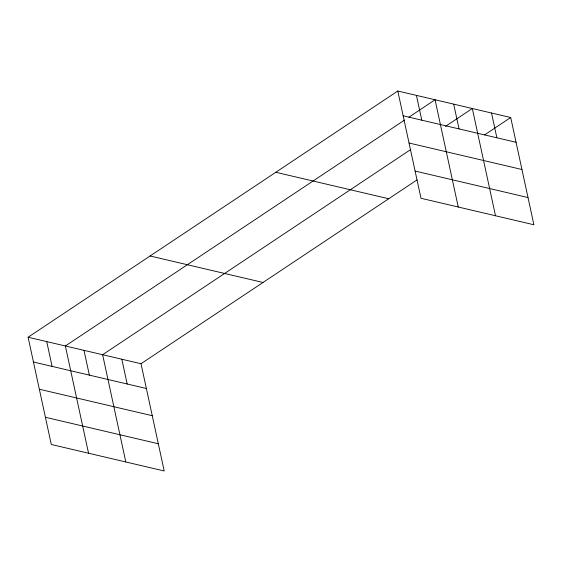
<?xml version="1.0" encoding="UTF-8"?>
<svg xmlns="http://www.w3.org/2000/svg" width="562" height="562" viewBox="0 0 562 562"><rect width="100%" height="100%" fill="white"/><g stroke="black" fill="none" stroke-linecap="round" stroke-linejoin="round"><path stroke-width="0.84" d="M28.1 337.235L141.013 363.726L164.202 470.977L51.29 444.486L28.1 337.235L397.798 91.023L510.71 117.514L533.9 224.765L420.987 198.274L397.798 91.023M404.556 120.078L65.361 345.981L88.55 453.232M408.918 117.177L435.058 99.762L458.248 207.02M410.597 149.611L102.621 354.72L125.811 461.971M445.448 126.401L472.319 108.508L495.508 215.759M141.013 363.726L417.032 179.896M484.57 134.922L510.71 117.514M403.151 115.807L516.071 142.291M409.038 143.022L521.95 169.506M415.1 171.059L528.013 197.55M275.794 172.274L388.714 198.758M150.096 255.984L263.016 282.475M33.46 362.019L146.373 388.504M39.34 389.234L152.26 415.718M45.403 417.271L158.322 443.762M491.518 113.011L496.871 137.788M453.689 104.139L459.049 128.916M416.428 95.392L421.788 120.177M121.821 359.223L127.181 384.001M83.991 350.351L89.351 375.128M46.73 341.605L52.09 366.389"/></g></svg>
